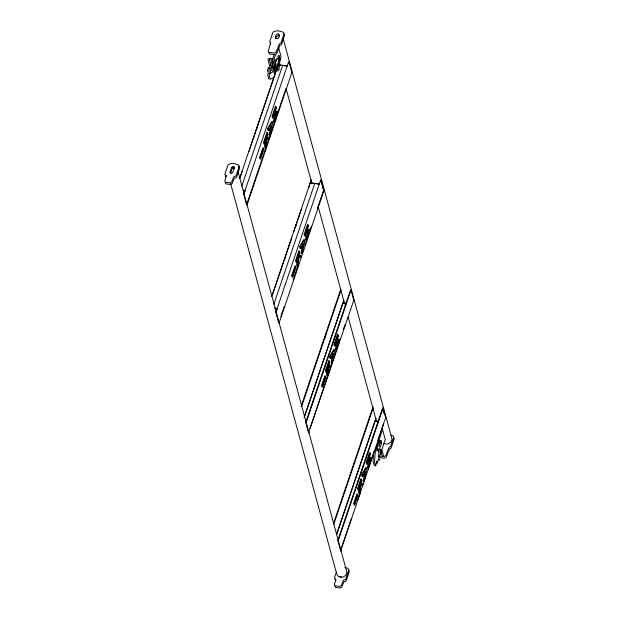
<?xml version="1.0" encoding="UTF-8"?>
<svg xmlns="http://www.w3.org/2000/svg" width="619" height="619" viewBox="0 0 619 619"><rect width="100%" height="100%" fill="white"/><g stroke="black" fill="none" stroke-linecap="round" stroke-linejoin="round"><path stroke-width="0.93" d="M278.89 57.056L277.908 68.237M373.768 451.847L373.095 461.782L374.433 465.72M280.268 58.263L279.022 69.599L278.248 70.806L277.064 70.814M298.575 257.017L299.936 252.676L299.511 251.105L298.884 250.873L295.619 260.529L296.052 262.123L296.733 262.139L298.18 257.984L297.182 266.286L297.84 266.216L298.938 257.899L300.996 256.699L300.664 255.338L298.575 257.017L297.886 256.839M359.801 494.256L360.9 485.938L362.951 484.747L362.626 483.385L360.49 484.994L361.898 480.715L361.473 479.152L360.846 478.92L357.581 488.577L358.014 490.171L358.695 490.178C362.223 479.88 358.239 491.432 359.801 494.256L359.144 494.326L358.656 492.538L359.507 486.108M265.466 139.995L264.615 146.424L265.102 148.212L265.76 148.142L266.89 139.747L268.917 138.633L268.584 137.271L266.449 138.88L267.857 134.602L267.431 133.039L266.804 132.806L263.539 142.463L263.973 144.057L264.653 144.065C268.182 133.766 264.197 145.326 265.76 148.142M327.304 368.955L326.577 374.472L327.064 376.259L327.722 376.19L328.851 367.794L330.879 366.672L330.546 365.311L328.457 366.997L329.819 362.649L329.393 361.078L328.766 360.846L325.501 370.502L325.934 372.096L326.615 372.112C330.144 361.813 326.159 373.365 327.722 376.19M277.722 65.552L279.401 56.453M271.571 70.543L272.987 61.18M275.176 66.411L276.221 59.269M277.072 63.896L276.229 68.5L274.24 73.204C273.08 72.206 276.716 53.466 277.66 59.455M269.211 134.424L269.946 130.686L269.296 128.28L268.097 130.315L268.778 130.338C270.549 125.015 271.099 133.34 269.876 134.362L270.124 135.275L269.466 135.352L269.211 134.424L269.876 134.362M270.124 135.275L272.577 123.049L272.236 121.804L271.625 121.61L267.632 128.597L268.097 130.315M302.204 253.341L301.948 252.428C303.178 251.407 302.629 243.081 300.857 248.405L300.176 248.389L299.712 246.672L303.705 239.685L304.316 239.87L304.656 241.124L302.204 253.341L301.546 253.426L302.026 248.761L301.368 246.347M302.459 246.695L302.923 244.366M302.08 250.749L302.436 248.97M332.086 363.314L331.83 362.401C333.061 361.38 332.511 353.054 330.739 358.378L330.059 358.362L329.594 356.645L333.587 349.658L334.198 349.843L334.539 351.097L332.086 363.314L331.428 363.399L331.908 358.734L331.474 357.124M332.96 353.565L332.155 357.519M331.784 361.62L332.14 359.832M364.158 481.389L363.91 480.476C365.14 479.454 364.591 471.121 362.819 476.452L362.138 476.429L361.674 474.711L365.667 467.724L366.278 467.918L366.618 469.163L364.158 481.389L363.508 481.466L363.987 476.8L363.33 474.394M274.906 67.912L273.985 70.682M272.623 65.838L272.306 67.904M230.469 173.529L231.986 169.041L232.906 168.035L234.601 168.252M274.132 54.418L268.956 69.699L268.855 71.108L269.427 71.905M269.033 73.499L269.28 72.748M273.141 61.792C273.436 63.958 268.522 70.373 270.82 71.518M273.745 59.989L275.571 54.596M270.727 72.934C269.265 73.986 268.522 75.851 270.379 79.17L273.861 77.63L278.89 63.037M239.685 178.326L277.552 66.465M240.064 177.676L242.222 171.316M248.993 151.307L273.312 79.456M279.517 61.211L281.065 56.631L278.558 47.431M241.774 186.18L282.713 65.219M243.754 194.335L288.547 62.008L289.096 62.326L291.866 72.516L247.074 204.85L246.594 204.788L243.754 194.335L244.304 194.66M243.824 194.598L245.163 190.652L243.267 190.157M274.178 113.316L274.929 116.14L273.366 120.79L273.807 122.392L274.457 122.314L274.031 120.751C276.693 118.686 275.107 107.18 273.258 117.881L272.577 117.873L272.143 116.271L275.409 106.623L276.035 106.855L276.461 108.418C274.147 110.058 275.788 120.357 277.235 111.288L276.639 111.141L275.385 114.848M273.258 117.881L272.832 116.318L276.035 106.855M264.653 144.065L264.228 142.502L267.431 133.039M272.577 117.873L274.109 113.347M259.632 157.435L262.851 147.918L263.47 148.103L263.856 149.527L260.692 158.859L260.026 158.89L259.632 157.435L260.305 157.435L263.47 148.103M273.807 122.392L274.697 119.753M274.457 122.314L277.66 112.851L277.235 111.288M246.594 204.788L285.823 88.881M271.764 296.4L311.272 179.688M293.437 232.496L296.64 223.026M272.453 294.837L291.843 237.549M295.232 227.544L301.693 208.441M308.773 187.526L310.243 182.721L319.412 184.129L316.68 183.781M273.853 304.246L314.792 183.294M275.834 312.409L320.627 180.075L321.176 180.4L323.946 190.582L279.154 322.917L278.674 322.855L275.834 312.409L276.384 312.727M275.904 312.672L277.173 308.455L274.441 308.115M306.258 231.382L307.009 234.206L305.446 238.864L305.887 240.458L306.537 240.381L306.111 238.818C308.773 236.752 307.186 225.246 305.337 235.955L304.656 235.94L304.223 234.346L307.488 224.689L308.115 224.921L308.541 226.492C306.266 228.14 307.805 238.447 309.314 229.355L308.719 229.208L307.419 232.999M305.337 235.955L304.912 234.392L308.115 224.921M296.733 262.139L296.308 260.576L299.511 251.105M291.711 275.501L294.93 265.984L295.549 266.17L295.936 267.601L292.772 276.933L292.106 276.956L291.711 275.501L292.385 275.501L295.549 266.17M292.988 274.364L293.863 271.764M280.833 316.471L284.229 306.428M293.189 279.966L297.824 266.271M304.927 245.286L311.419 226.121M317.284 208.781L323.157 191.441M301.074 406.567L340.612 289.754M301.554 406.629L341.1 289.816M324.488 339.026L325.942 334.724M304.107 417.461L342.887 302.877L346.532 303.333M304.788 415.906L343.986 300.107M308.958 432.627L308.548 432.828L305.716 422.382L350.501 290.048L350.981 290.11L353.751 300.292L309.887 428.882L339.676 340.404M230.632 183.572L336.79 574.308L338.701 576.854L342.454 577.326L345.859 575.453L346.919 572.327L306.196 422.437L350.981 290.11M336.388 342.261L336.891 344.187L335.328 348.837L335.761 350.431L336.419 350.354L335.993 348.791C338.647 346.725 337.069 335.219 335.219 345.928L334.539 345.913L334.105 344.319L337.37 334.662L337.997 334.902L338.423 336.465C336.14 338.113 337.688 348.427 339.197 339.328L338.601 339.181L337.347 342.887M335.219 345.928L334.794 344.365L337.997 334.902M326.615 372.112L326.19 370.549L329.393 361.078M321.594 385.475L324.813 375.957L325.432 376.143L325.818 377.575L322.654 386.906L321.988 386.929L321.594 385.475L322.267 385.475L325.432 376.143M336.357 348.675L338.438 342.531M343.367 329.486L344.907 324.936M308.548 432.828L309.624 429.671M333.463 523.728L373.002 406.907M333.633 524.695L373.172 407.882M336.488 534.623L374.967 420.943L378.611 421.407M336.868 533.98L376.066 418.173M341.038 550.693L340.628 550.895L337.788 540.449L382.581 408.114L383.06 408.176L385.83 418.367L385.42 418.568M383.06 408.176L338.276 540.511L337.788 540.449M368.22 459.43L368.97 462.254L367.407 466.904L367.841 468.498L368.498 468.428L368.073 466.865C370.727 464.799 369.148 453.294 367.299 463.995L366.618 463.979L366.185 462.385L369.45 452.737L370.077 452.969L370.502 454.532C368.189 456.172 369.829 466.471 371.276 457.402L370.68 457.255L369.419 460.962M367.299 463.995L366.874 462.432L370.077 452.969M358.695 490.178L358.269 488.615L361.473 479.152M366.618 463.979L367.531 461.271M353.673 503.541L356.892 494.024L357.511 494.217L357.898 495.641L354.733 504.972L354.068 505.003L353.673 503.541L354.347 503.549L357.511 494.217M340.558 550.639L341.626 547.475M341.897 546.685L351.437 518.498M357.596 500.307L360.366 492.12M368.065 469.388L373.907 452.102M377.915 440.279L383.765 423.001M340.628 550.895L341.703 547.738M341.967 546.948L383.834 423.264M385.165 419.326L384.066 422.096M336.488 571.91L334.399 578.061L335.885 579.229L334.438 584.607L335.196 585.845L339.839 586.433L341.34 585.473L343.499 580.189L345.619 579.477L348.892 569.805L347.615 568.103L344.775 567.577M380.244 442.631L379.362 445.239L379.826 445.85M379.78 455.723L377.103 463.291L376.832 462.625M380.383 453.92L385.25 439.544L382.503 429.416L375.385 450.725L374.541 461.967L375.648 466.107L376.731 461.132L376.917 462.13M378.805 456.079L378.147 456.876L378.797 454.973M277.637 57.049L278.504 55.385L279.339 55.377M378.867 446.384L380.259 442.159L379.834 440.07M268.778 130.338L268.321 128.651L272.236 121.804M300.857 248.405L300.401 246.718L304.316 239.87M300.176 248.389L300.95 247.035M330.739 358.378L330.283 356.691L334.198 349.843M362.819 476.452L362.363 474.765L366.278 467.918M362.138 476.429L363.299 474.409M376.499 449.974L377.451 448.543M270.163 129.51L271.006 125.34M297.468 257.953L298.18 257.984M266.565 138.269L267.981 137.124M297.932 256.908L300.06 255.19M328.527 366.309L329.942 365.164M359.894 484.948L362.022 483.238M279.633 56.213L279.285 56.778M364.986 471.446L364.173 475.601M266.951 139.26L268.917 138.633M298.35 257.697L300.996 256.699M328.232 367.671L329.602 366.928M378.557 459.283L379.896 459.476L379.702 460.072L378.874 459.956M270.433 72.949L272.19 72.431L272.933 70.984L274.41 61.157L274.116 59.664M268.925 68.26L269.497 68.144L268.251 67.657L267.501 70.551L268.104 72.408M341.556 576.807L339.862 576.591M301.291 252.49L301.948 252.428M331.173 362.463L331.83 362.401M363.252 480.537L363.91 480.476M273.366 120.79L274.031 120.751M305.446 238.864L306.111 238.818M335.328 348.837L335.993 348.791M367.407 466.904L368.073 466.865M276.972 69.405L278.078 69.398M263.539 142.463L264.228 142.502M295.619 260.529L296.308 260.576M325.501 370.502L326.19 370.549M357.581 488.577L358.269 488.615M272.143 116.271L272.832 116.318M304.223 234.346L304.912 234.392M334.105 344.319L334.794 344.365M366.185 462.385L366.874 462.432M267.632 128.597L268.321 128.651M299.712 246.672L300.401 246.718M329.594 356.645L330.283 356.691M361.674 474.711L362.363 474.765M379.702 456.056L384.12 456.613L385.776 455.708L389.034 447.336L390.566 446.647L393.8 437.107L393.166 435.969L391.138 435.103M379.254 457.565L384.561 458.238L386.217 457.325L389.475 448.961L391.007 448.272L394.241 438.724L393.607 437.594M279.076 64.763L287.332 66.055M279.146 65.026L280.964 65.25M282.782 65.482L286.427 65.939M291.387 72.454L291.866 72.516M232.055 167.378L233.928 167.617M311.225 183.092L314.862 183.549M226.275 176.841L225.2 176.136M323.466 190.528L323.946 190.582M243.344 190.42L245.163 190.652M343.87 303.248L346.601 303.596M275.424 308.494L277.242 308.719M376.863 421.438L378.681 421.663M305.716 422.382L306.196 422.437M383.788 443.661L387.54 444.133L390.945 442.252L392.005 439.126L283.309 39.067M335.924 580.39L334.84 579.686M272.917 58.704L270.139 58.333L268.267 58.96L268.027 59.764L269.683 65.846M272.468 60.043L270.248 59.741L269.327 60.26L269.427 59.532L270.812 64.616M359.848 484.878L360.49 484.994M289.058 245.286L289.653 245.403M277.66 112.851L277.072 112.735L276.639 111.141M309.152 230.802L309.74 230.918L309.314 229.355M371.114 458.849L371.702 458.965L371.276 457.402M284.701 258.177L285.297 258.293M330.283 366.556L330.879 366.672M362.363 484.623L362.951 484.747M269.311 79.07L268.94 78.992C268.135 78.319 267.129 72.918 268.592 73.692M263.253 149.372L263.856 149.527M295.325 267.439L295.936 267.601M325.207 377.412L325.818 377.575M357.287 495.486L357.898 495.641M271.965 122.887L272.577 123.049M304.045 240.953L304.656 241.124M334.539 351.097L333.927 350.934L333.587 349.658M366.007 469.001L366.618 469.163M267.857 134.602L267.246 134.4L266.804 132.806M299.325 252.475L299.936 252.676M361.279 480.514L361.898 480.715M276.461 108.418L275.842 108.217L275.409 106.623M307.922 226.283L308.541 226.492M338.423 336.465L337.804 336.256L337.37 334.662M369.883 454.331L370.502 454.532M279.509 35.948L277.575 35.701A4.534 3.552 -15.2 0 0 275.857 38.811M270.619 43.926L270.163 43.315M238.408 166.178L239.685 167.881L236.412 177.552L234.292 178.264L232.133 183.549L230.632 184.508L225.989 183.92L225.231 182.682M268.685 52.785L269.613 54.023L274.921 54.696L276.577 53.783L279.827 45.411L281.366 44.723L284.601 35.182L283.966 34.053M334.879 586.224L335.637 587.462L340.28 588.05L341.781 587.098L343.94 581.814L346.06 581.102L349.333 571.422L348.822 570.285M373.404 455.754L373.574 456.203M288.547 62.008L289.019 63.749M320.627 180.075L321.81 184.431M322.282 186.172L322.994 188.787M382.581 408.114L383.06 409.855M383.532 411.604L384.237 414.212M286.102 88.61L311.945 183.735M318.027 206.112L344.628 304.03M348.18 317.083L376.553 421.531M339.197 339.328L339.622 340.891L339.034 340.775L338.601 339.181M328.766 360.846L329.2 362.448M297.368 264.46L297.84 266.216M297.182 266.286L296.694 264.499L297.53 257.891M256.978 127.22L257.233 128.133M260.305 157.435L260.692 158.859M292.385 275.501L292.772 276.933M322.267 385.475L322.654 386.906M354.347 503.549L354.733 504.972M237.967 171.331L306.126 422.189M381.938 449.951L383.571 455.971M380.708 450.562L382.325 456.536M379.64 449.247L380.468 454.532M378.294 449.781L379.068 454.702M380.631 449.108L380.631 449.99M276.136 66.953L275.819 68.222L276.136 66.953M376.832 448.891L377.133 451.112C385.165 442.577 380.755 433.462 376.832 448.891M271.64 125.51C271.633 133.712 268.801 127.127 271.64 125.51M303.72 243.584C303.55 251.778 300.919 245.155 303.72 243.584M333.602 353.557C333.432 361.751 330.801 355.128 333.602 353.557M365.682 471.624C365.612 479.764 362.896 473.334 365.682 471.624M226.244 175.688L224.798 181.058L225.548 182.303L230.198 182.884L231.692 181.932L233.85 176.647L235.971 175.935L239.251 166.263L238.741 165.118C235.692 163.571 230.918 162.402 228.032 164.847L224.759 174.519L226.244 175.688M270.689 42.696L268.244 51.168L269.172 52.406L274.48 53.072L276.136 52.158L279.386 43.794L280.925 43.106L284.16 33.558L283.525 32.428C280.422 30.942 275.927 29.921 272.948 32.149L269.722 41.69L270.689 42.696M231.545 167.416L230.028 171.904L230.222 173.049L230.972 173.444L232.829 172.26L234.353 167.772L234.16 166.635L233.409 166.232L231.545 167.416M278.194 33.921L277.134 34.084A4.534 3.552 -15.2 0 0 275.703 38.316L277.637 38.564A4.534 3.552 -15.2 0 0 279.068 34.331L278.194 33.921"/></g></svg>
